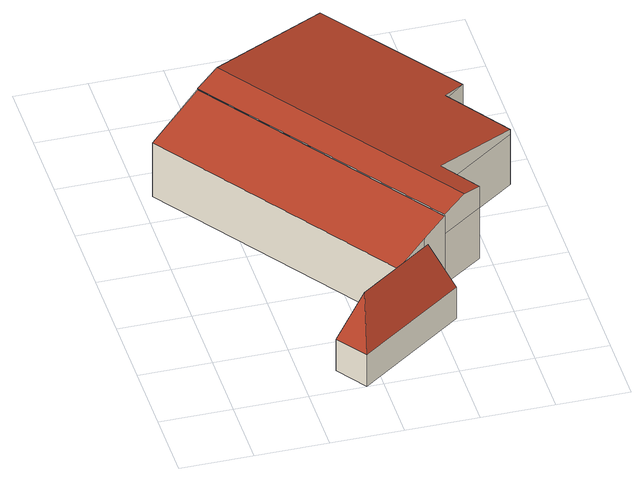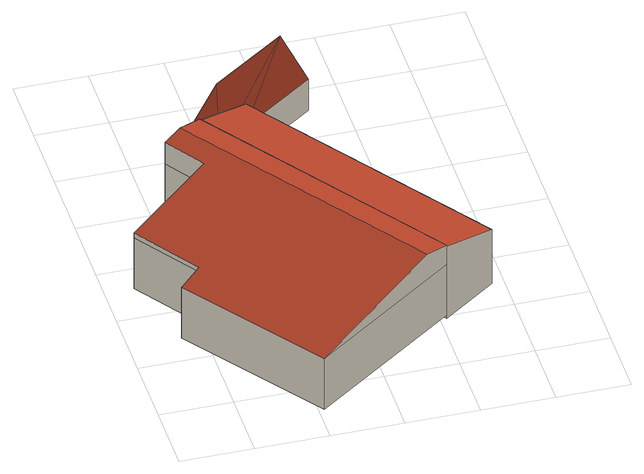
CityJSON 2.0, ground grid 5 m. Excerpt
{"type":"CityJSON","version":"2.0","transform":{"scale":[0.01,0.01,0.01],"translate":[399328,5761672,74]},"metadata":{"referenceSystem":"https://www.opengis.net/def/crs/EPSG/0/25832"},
"CityObjects":{
"building1":{"type":"Building","attributes":{"Gemeindeschluessel":"05515000","Geometrietyp2DReferenz":"3000","function":"31001_2000","roofType":"5000","measuredHeight":6.21},"geometry":[{"type":"Solid","lod":"2","boundaries":[[[[0,1,2,3]],[[4,5,1,0]],[[6,7,5,4]],[[8,9,7,6]],[[3,2,9,8]],[[6,4,10]],[[10,4,0,11]],[[0,3,11]],[[10,11,3]],[[10,3,8]],[[8,6,10]],[[1,5,7,9,2]]]],"semantics":{"surfaces":[{"type":"WallSurface"},{"type":"RoofSurface"},{"type":"GroundSurface"}],"values":[[0,0,0,0,0,1,1,1,1,1,1,2]]}}]},
"building2":{"type":"Building","attributes":{"Gemeindeschluessel":"05515000","Geometrietyp2DReferenz":"3000","function":"51009_1610","roofType":"2100","measuredHeight":5.84},"geometry":[{"type":"Solid","lod":"2","boundaries":[[[[12,13,14,15]],[[16,17,13,12]],[[18,19,17,16]],[[20,21,19,18]],[[22,23,21,20]],[[15,14,23,22]],[[20,18,16,12,15,22]],[[13,17,19,21,23,14]]]],"semantics":{"surfaces":[{"type":"WallSurface"},{"type":"RoofSurface"},{"type":"GroundSurface"}],"values":[[0,0,0,0,0,0,1,2]]}}]},
"building3":{"type":"Building","attributes":{"Gemeindeschluessel":"05515000","Geometrietyp2DReferenz":"3000","function":"31001_2700","roofType":"5000","measuredHeight":6.13},"geometry":[{"type":"Solid","lod":"2","boundaries":[[[[24,25,26,27]],[[28,29,25,24]],[[30,31,29,28]],[[32,33,31,30]],[[34,35,33,32]],[[36,37,35,34]],[[38,39,37,36]],[[40,41,39,38]],[[27,26,41,40]],[[42,43,44,45,46]],[[47,48,49,50,24,51,43,42]],[[44,43,51,27,40]],[[51,24,27]],[[50,28,24]],[[50,49,30,28]],[[49,48,32,30]],[[48,47,34,32]],[[47,42,46,36,34]],[[45,44,40,38]],[[46,45,38,36]],[[25,29,31,33,35,37,39,41,26]]]],"semantics":{"surfaces":[{"type":"WallSurface"},{"type":"RoofSurface"},{"type":"GroundSurface"}],"values":[[0,0,0,0,0,0,0,0,0,1,1,0,0,0,0,0,0,0,0,0,2]]}}]}
},
"vertices":[
[1624,527,295],[1624,527,41],[1466,732,41],[1466,732,295],[886,2,295],[886,2,41],[736,213,295],[736,213,41],[1254,581,295],[1254,581,41],[916,182,662],[1440,555,662],
[81,2256,483],[81,2256,46],[1254,581,46],[1254,581,483],[457,2529,630],[457,2529,46],[1623,864,630],[1623,864,46],[1634,849,630],[1634,849,46],[1466,732,565],[1466,732,46],
[2157,2309,485],[2157,2309,75],[1472,3265,75],[1472,3265,485],[2005,2182,485],[2005,2182,75],[2311,1732,485],[2311,1732,75],[1736,1321,485],[1736,1321,75],[1918,1049,485],[1918,1049,75],[1634,849,485],[1634,849,75],[1623,864,485],[1623,864,75],[457,2529,485],[457,2529,75],[1797,963,689],[618,2646,689],[457,2529,641],[1623,864,641],[1634,849,641],[1918,1049,660],[1736,1321,659],[2311,1732,524],[2005,2182,522],[1472,3265,487]
]}
